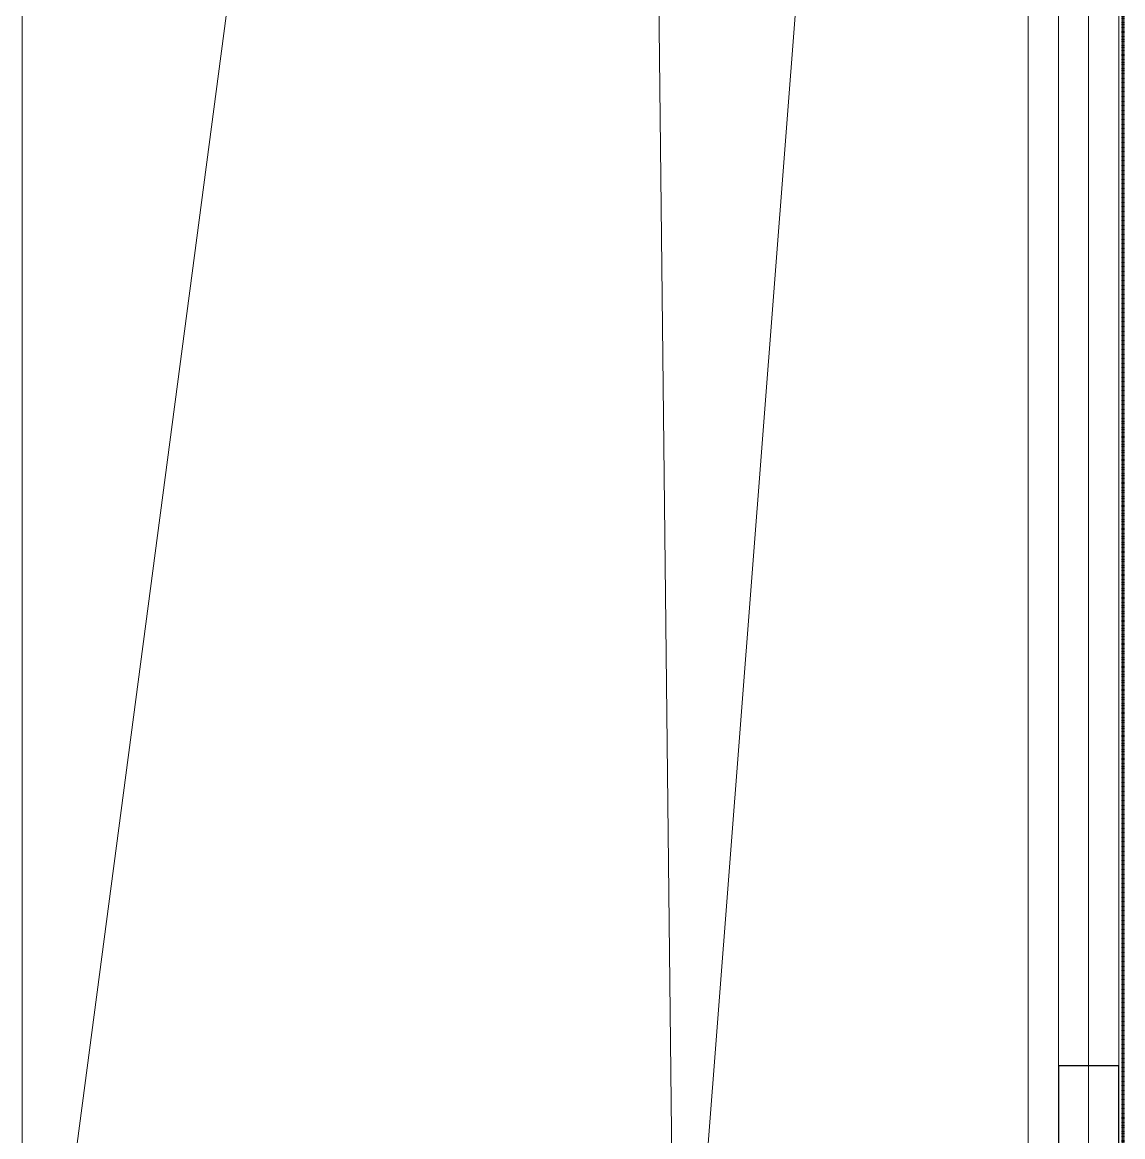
# Model space of a CAD drawing. Header units: millimetres. Extents: x -5300 to 98858, y -5196 to 93886.
# Drawn here: x -5300 to 170, y 22897 to 28436 of the extents above; entities that cross this region are included whole.
import ezdxf

# ---------------------------------------------------------------- set-up
doc = ezdxf.new("R2010")
doc.units = ezdxf.units.MM
doc.linetypes.add('Штрих', pattern=[6.35, 3.175, -3.175])
doc.linetypes.add('Штрих_2_', pattern=[6.35, 3.175, -3.175])
for name, color, linetype, lineweight, true_color in [('_Разделитель помещений_', 4, 'Штрих', 70, 0x00ffff), ('Колонны', 7, 'Continuous', 18, 0x7f7f7f), ('Перекрытия', 7, 'Continuous', 18, 0x7f7f7f), ('Стены', 7, 'Continuous', 18, 0x7f7f7f)]:
    doc.layers.add(name, color=color, linetype=linetype, lineweight=lineweight, true_color=true_color)
doc.layers.add('Генплан', color=7, linetype='Continuous', lineweight=9)

# ---------------------------------------------------------------- blocks, each defined once
blk = doc.blocks.new('ПЕР-002 - ПЕР-002-240075-Подвал')
at = {"layer": 'Перекрытия', "color": 254, "true_color": 0xd4d4d4}
for p, q in [((-150, 36630), (-150, -150)), ((-150, -150), (-150, 36630)), ((150, 36630), (150, 15650)), ((150, 15650), (150, 36630))]:
    blk.add_line(p, q, dxfattribs=at)
blk = doc.blocks.new('СТН-01 - СТН-01 2-240565-Подвал')
at = {"layer": 'Стены', "color": 254, "true_color": 0xd4d4d4}
blk.add_line((0, 0), (0, 89500), dxfattribs=at)
blk = doc.blocks.new('СТН-01 - СТН-01-240558-Подвал')
at = {"layer": 'Стены', "color": 254, "true_color": 0xd4d4d4}
for p, q in [((-300, 43500), (-300, 13800)), ((-300, 43500), (-300, 15600)), ((-300, 13800), (-300, 43500)), ((-150, 43500), (-150, 13800)), ((-150, 13800), (-150, 43500)), ((-150, 15600), (-150, 43500)), ((150, 42930), (150, 15650)), ((170, 42930), (170, 15650)), ((150, 15650), (150, 36650)), ((150, 36650), (150, 15650)), ((170, 36650), (170, 15650)), ((170, 36650), (170, 15650)), ((-150, 28750), (-150, 23250)), ((-150, 28750), (-150, 23250)), ((-150, 23250), (-150, 28750)), ((150, 23250), (150, 28750)), ((150, 23250), (150, 28750)), ((150, 28750), (150, 23250)), ((-150, 23250), (150, 23250)), ((-150, 23250), (-150, 23250)), ((-150, 23250), (150, 23250)), ((-150, 23250), (-150, 23250)), ((150, 23250), (-150, 23250)), ((150, 23250), (150, 23250)), ((150, 23250), (150, 23250))]:
    blk.add_line(p, q, dxfattribs=at)
blk = doc.blocks.new('СТН-01 - СТН-01-240562-Подвал')
for name in ['СТН-01 - СТН-01-240558-Подвал', 'СТН-01 - СТН-01 2-240565-Подвал']:
    blk.add_blockref(name, (0, 0))
blk = doc.blocks.new('Местность - Местность-379060-Подвал')
at = {"layer": 'Генплан', "color": 253, "true_color": 0xaaaaaa}
for p, q in [((-2300, 43500), (-5300, 20800)), ((-5300, 20800), (-5300, 43500)), ((-5300, 20800), (-2300, 43500)), ((-5300, 43500), (-5300, 20800)), ((-5300, 20800), (-5300, 43500)), ((-5300, 43500), (-5300, 20800)), ((-2050, 20800), (-2300, 43500)), ((-2300, 43500), (-2050, 20800)), ((-2050, 20800), (-300, 43500)), ((-300, 43500), (-2050, 20800)), ((-300, 43500), (-300, 20800)), ((-300, 43500), (-300, 20800)), ((-300, 20800), (-300, 43500)), ((-300, 20800), (-300, 43500))]:
    blk.add_line(p, q, dxfattribs=at)
blk = doc.blocks.new('Местность - Местность-379064-Подвал')
blk.add_blockref('Местность - Местность-379060-Подвал', (0, 0))
blk = doc.blocks.new('КОЛ-001 300х500 300 x 500 7196 - КОЛ-001 300х500 300 x 500 7196-384281-Подвал')
at = {"layer": 'Колонны', "color": 254, "lineweight": 25, "true_color": 0xd4d4d4}
for p, q in [((150, 250), (-150, 250)), ((-150, 250), (-150, -250)), ((150, -250), (150, 250)), ((-150, -250), (150, -250))]:
    blk.add_line(p, q, dxfattribs=at)
at = {"layer": 'Колонны', "color": 254, "true_color": 0xd4d4d4}
for p, q in [((-150, 250), (-150, 250)), ((150, 250), (150, 250)), ((-150, -250), (-150, -250)), ((150, -250), (150, -250))]:
    blk.add_line(p, q, dxfattribs=at)

msp = doc.modelspace()

# ---------------------------------------------------------------- linework, layer by layer
at = {"layer": '_Разделитель помещений_', "color": 131, "linetype": 'Штрих_2_', "true_color": 0xaaffff}
msp.add_line((170, 42915), (170, 13510), dxfattribs=at)

# ---------------------------------------------------------------- block references
at = {"layer": 'Генплан', "color": 253, "true_color": 0xaaaaaa}
msp.add_blockref('Местность - Местность-379064-Подвал', (0, 0), dxfattribs=at)
at = {"layer": 'Колонны', "color": 254, "true_color": 0xd4d4d4}
msp.add_blockref('КОЛ-001 300х500 300 x 500 7196 - КОЛ-001 300х500 300 x 500 7196-384281-Подвал', (0, 23000), dxfattribs=at)
at = {"layer": 'Перекрытия', "color": 254, "true_color": 0xd4d4d4}
msp.add_blockref('ПЕР-002 - ПЕР-002-240075-Подвал', (0, 0), dxfattribs=at)
at = {"layer": 'Стены', "color": 254, "true_color": 0xd4d4d4}
msp.add_blockref('СТН-01 - СТН-01-240562-Подвал', (0, 0), dxfattribs=at)

doc.saveas('drawing.dxf')
